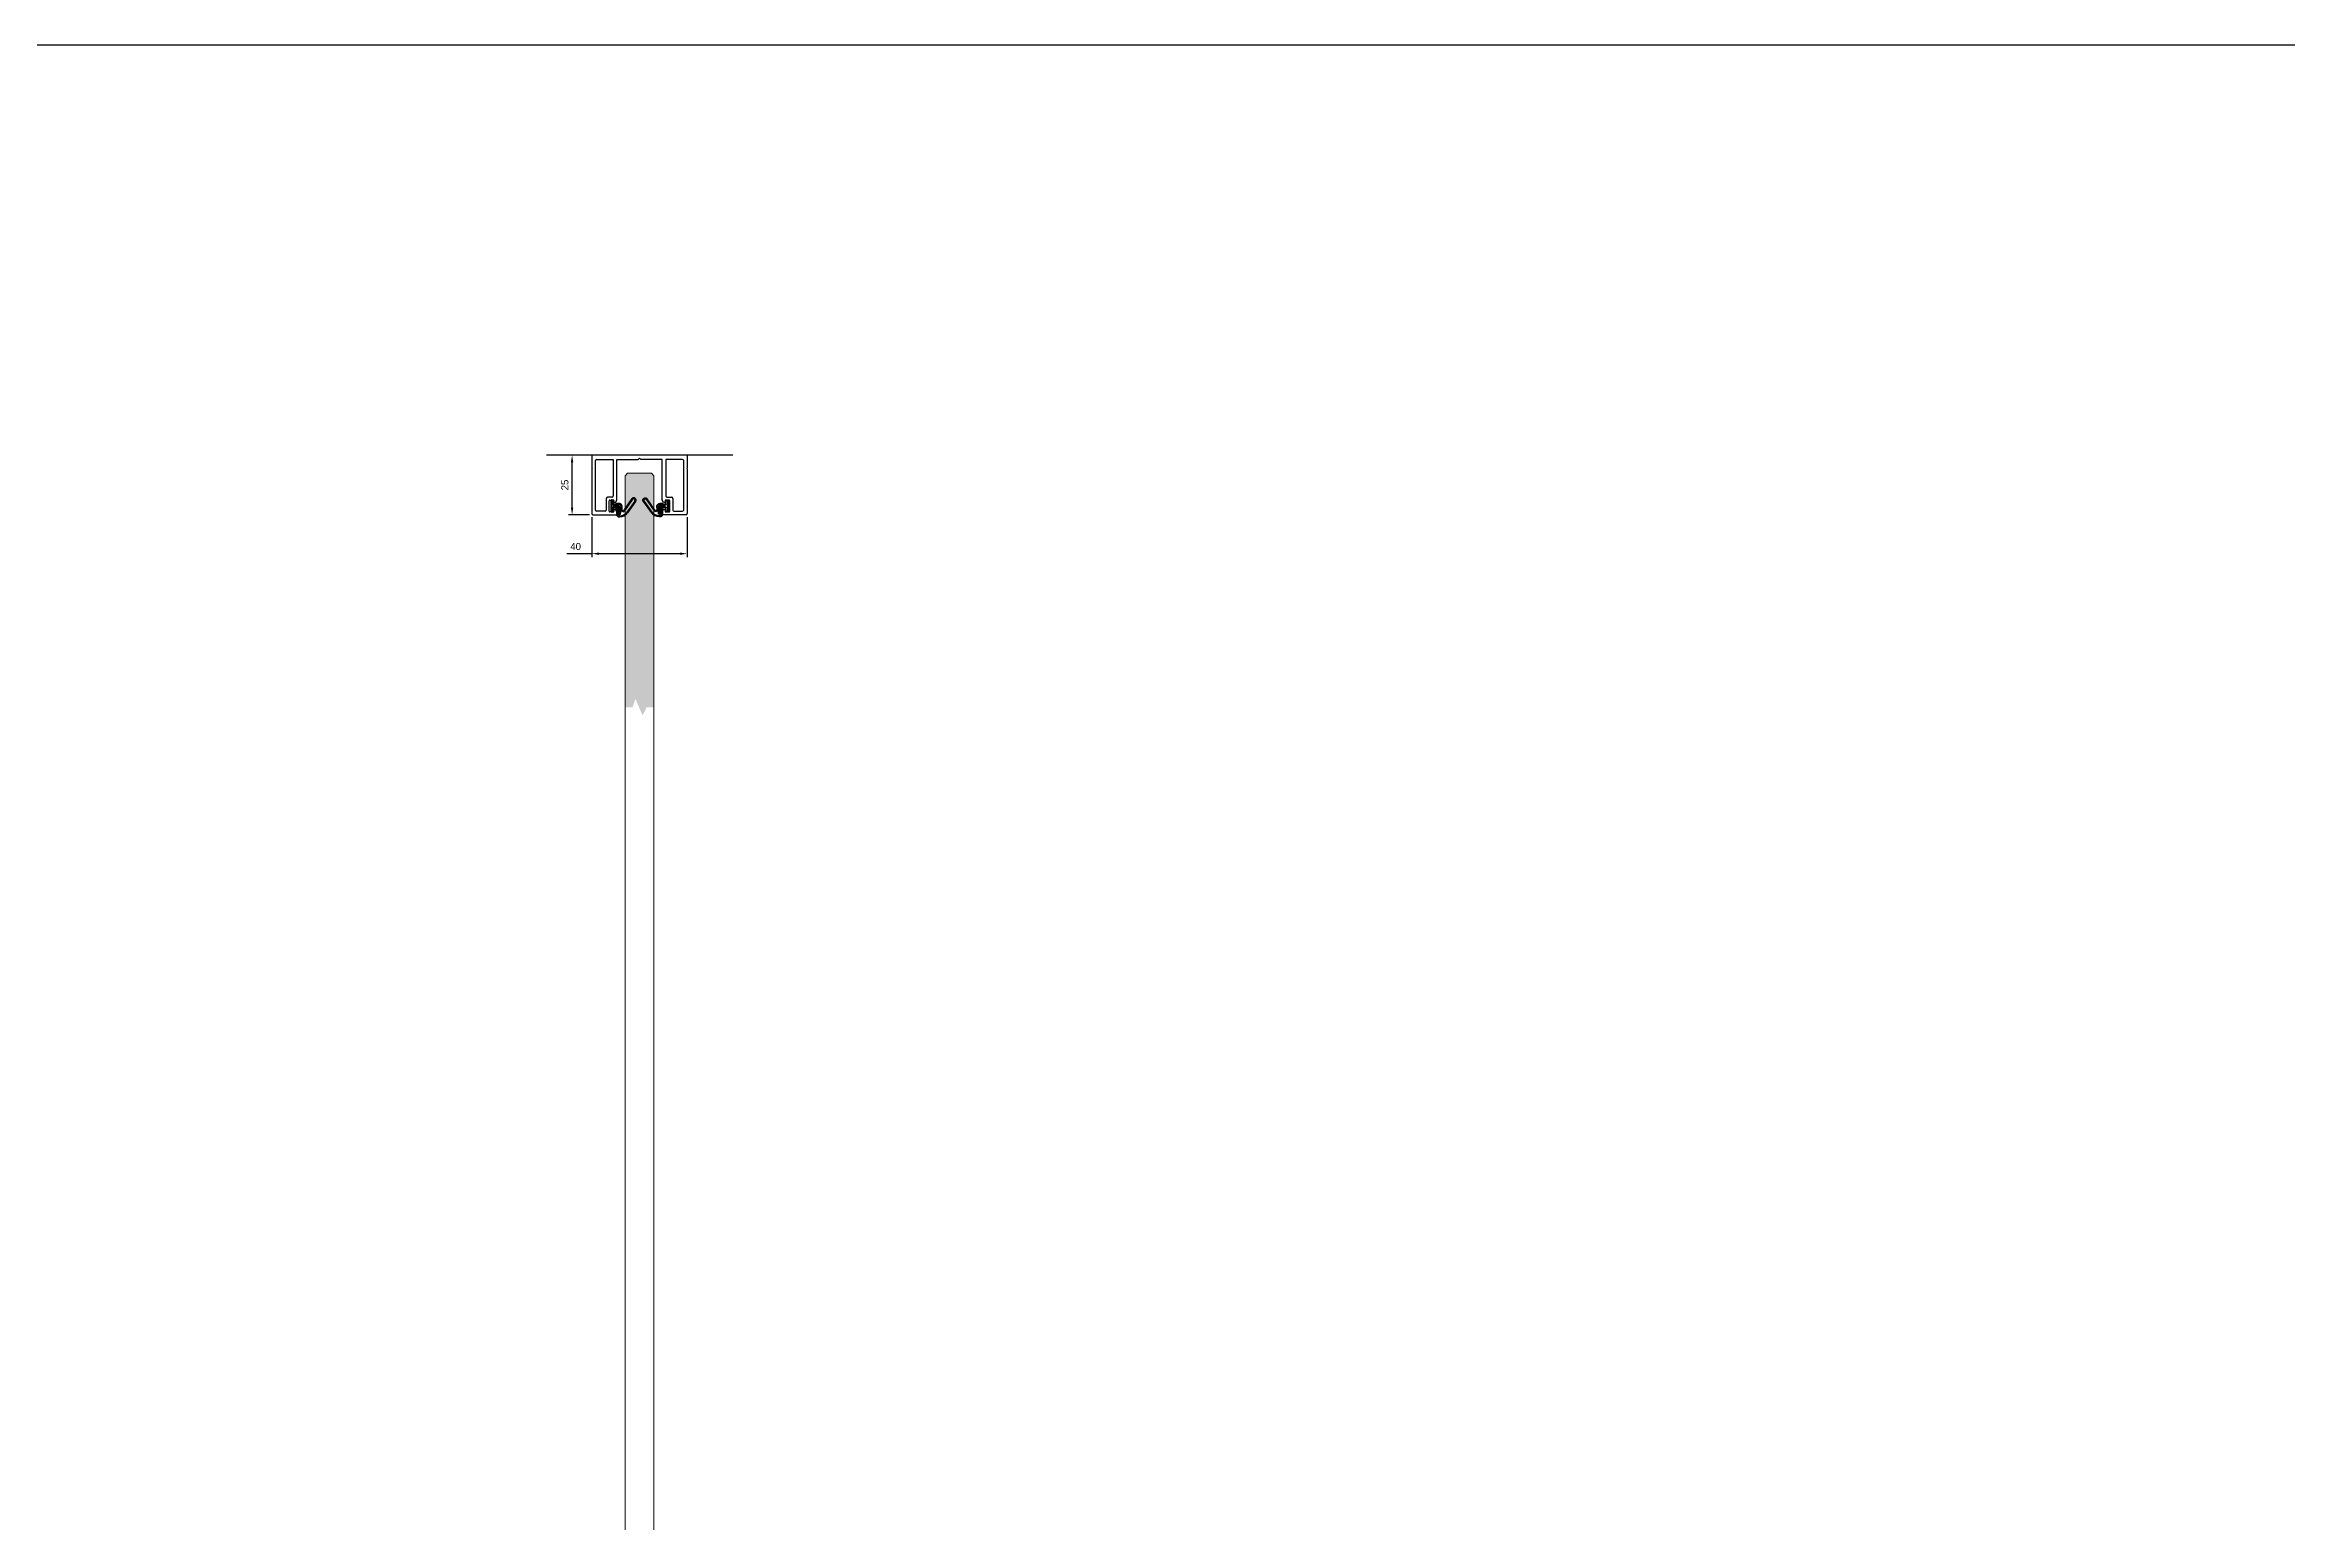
# Model space of a CAD drawing. Header units: millimetres. Extents: x 16953 to 20256, y 1517 to 8212.
# Drawn here: x 18377 to 19317, y 7593 to 8212 of the extents above; entities that cross this region are included whole.
import ezdxf

# ---------------------------------------------------------------- set-up
doc = ezdxf.new("R2010")
doc.units = ezdxf.units.MM
for name, color, linetype in [('48800_-_L2315', 7, 'Continuous'), ('48800_-_L3000', 7, 'Continuous'), ('Blocchi', 7, 'Continuous'), ('PARTENZA_VERTICA', 7, 'Continuous'), ('QUOTE', 254, 'Continuous')]:
    doc.layers.add(name, color=color, linetype=linetype)
doc.layers.add('GLASS & JOINTS', color=250, linetype='Continuous', lineweight=13)
doc.layers.add('GLASS HATCH', color=7, linetype='Continuous', true_color=0xb8ffed, transparency=0.5)
doc.dimstyles.new('ISO-25$0', dxfattribs={"dimtxt": 3, "dimasz": 3, "dimexe": 1.5, "dimexo": 1.5, "dimgap": 1.5, "dimtad": 1, "dimtxsty": 'Standard', "dimcen": 2.5, "dimadec": 0, "dimazin": 0, "dimtfac": 1, "dimtmove": 0, "dimatfit": 3, "dimfxl": 1, "dimarcsym": 0})

# ---------------------------------------------------------------- blocks, each defined once
blk = doc.blocks.new('48800')
at = {"layer": '48800_-_L3000', "linetype": 'Continuous', "lineweight": 5}
h = blk.add_hatch(dxfattribs=at)
h.set_pattern_fill('LINE', color=3, scale=2, angle=45, style=0)
h.set_pattern_definition([(45, (-6239.775, -3270.2284), (-4.490128, 4.490128), [])])
edge = h.paths.add_edge_path()
edge.add_arc((9.4, 2.41), 0.897, 334.12953, 494.36432)
edge.add_line((8.77, 3.05), (5.44, -1.86))
edge.add_arc((4.92, -1.52), 0.632, 270, 326.69915, ccw=False)
edge.add_arc((5, -1.51), 0.64, 180.31288, 262.86787, ccw=False)
edge.add_line((4.36, -1.52), (4.39, -0.03))
edge.add_arc((3.39, -0.03), 1, 0, 90)
edge.add_line((3.39, 0.97), (2.4, 0.97))
edge.add_arc((2.4, 0.71), 0.253, 90, 120)
edge.add_line((2.27, 0.93), (1.59, 0.54))
edge.add_arc((1.47, 0.76), 0.253, 270, 300, ccw=False)
edge.add_line((1.47, 0.51), (1.01, 0.51))
edge.add_line((1.01, 0.51), (1.01, 0.41))
edge.add_line((1.01, 0.41), (1.47, 0.41))
edge.add_arc((1.47, 0.76), 0.353, 270, 300)
edge.add_line((1.64, 0.45), (2.32, 0.85))
edge.add_arc((2.4, 0.71), 0.153, 90, 120, ccw=False)
edge.add_line((2.4, 0.87), (3.39, 0.87))
edge.add_arc((3.39, -0.03), 0.9, 0.06989, 90, ccw=False)
edge.add_line((4.29, -0.03), (4.26, -1.51))
edge.add_arc((5, -1.51), 0.74, 180.20051, 263.35004)
edge.add_arc((4.92, -1.52), 0.732, 269.51182, 326.6433)
edge.add_line((5.53, -1.92), (8.85, 2.99))
edge.add_arc((9.4, 2.41), 0.797, -25.27845, 133.65847, ccw=False)
edge.add_line((10.12, 2.07), (6.71, -2.69))
edge.add_arc((3.54, -0.42), 3.9, 270, 324.43426, ccw=False)
edge.add_line((3.54, -4.32), (3.25, -4.32))
edge.add_arc((3.27, -3.48), 0.839, 196.69401, 268.73177, ccw=False)
edge.add_line((2.47, -3.72), (2.5, -1.15))
edge.add_arc((2.15, -1.15), 0.353, 359.88621, 420)
edge.add_line((2.32, -0.85), (1.64, -0.45))
edge.add_arc((1.47, -0.76), 0.353, 60, 90)
edge.add_line((1.47, -0.41), (1.01, -0.41))
edge.add_line((1.01, -0.41), (1.01, -0.51))
edge.add_line((1.01, -0.51), (1.47, -0.51))
edge.add_arc((1.47, -0.76), 0.253, 60, 90, ccw=False)
edge.add_line((1.59, -0.54), (2.27, -0.93))
edge.add_arc((2.15, -1.15), 0.253, 0, 60, ccw=False)
edge.add_line((2.4, -1.15), (2.37, -3.74))
edge.add_arc((3.27, -3.48), 0.939, 195.73271, 268.8012)
edge.add_line((3.25, -4.42), (3.54, -4.42))
edge.add_arc((3.54, -0.42), 4, 270, 324.43426)
edge.add_line((6.8, -2.75), (10.2, 2.02))
at = {"layer": '48800_-_L2315', "color": 3, "linetype": 'Continuous', "lineweight": 50}
for p, q in [((2.37, 0.86), (2.37, 0.81)), ((2.37, 0.38), (2.37, 0.33)), ((3.25, 0.87), (3.25, 0.82)), ((2.37, -0.45), (2.37, -0.5)), ((2.37, -0.81), (2.37, -0.88)), ((3.25, -0.09), (3.25, -0.17)), ((3.25, -3.38), (3.25, -3.43)), ((3.25, -4.27), (3.25, -4.32))]:
    blk.add_line(p, q, dxfattribs=at)
at = {"layer": '48800_-_L3000', "color": 3, "linetype": 'Continuous', "lineweight": 50}
for p, q in [((0, 2.02), (0, -2.02)), ((0.76, 0.63), (0.76, 2.02)), ((1.47, 0.51), (1.01, 0.51)), ((1.01, 0.51), (1.01, 0.41)), ((1.01, 0.41), (1.47, 0.41)), ((1.96, 0.38), (1.01, 0.38)), ((2.27, 0.93), (1.59, 0.54)), ((1.64, 0.45), (2.32, 0.85)), ((2.35, 0.8), (1.7, 0.43)), ((1.7, 0.43), (1.96, 0.43)), ((3.39, 0.97), (2.4, 0.97)), ((2.4, 0.87), (3.39, 0.87)), ((3.39, 0.82), (2.4, 0.82)), ((8.77, 3.05), (5.44, -1.86)), ((5.53, -1.92), (8.85, 2.99)), ((8.88, 2.95), (5.57, -1.95)), ((6.67, -2.66), (10.07, 2.09)), ((10.12, 2.07), (6.71, -2.69)), ((6.8, -2.75), (10.2, 2.02)), ((0.76, -2.02), (0.76, -0.63)), ((1.01, -0.38), (2, -0.38)), ((1.47, -0.41), (1.01, -0.41)), ((1.01, -0.41), (1.01, -0.51)), ((1.01, -0.51), (1.47, -0.51)), ((1.59, -0.54), (2.27, -0.93)), ((2.32, -0.85), (1.64, -0.45)), ((2, -0.43), (1.7, -0.43)), ((1.7, -0.43), (2.35, -0.8)), ((2.4, -1.15), (2.37, -3.74)), ((2.47, -3.72), (2.5, -1.15)), ((2.55, -1.15), (2.52, -3.72)), ((2.95, -3.02), (2.95, -1.38)), ((3, -1.38), (3, -3.02)), ((3.25, -4.27), (3.54, -4.27)), ((3.54, -4.32), (3.25, -4.32)), ((3.25, -4.42), (3.54, -4.42)), ((3.76, -3.02), (3.76, -1.42)), ((3.81, -1.42), (3.81, -3.02)), ((4.21, -1.51), (4.24, -0.03)), ((4.29, -0.03), (4.26, -1.51)), ((4.36, -1.52), (4.39, -0.03))]:
    blk.add_line(p, q, dxfattribs=at)
for centre, radius, start, end in [((0.38, 2.02), 0.379, 0, 180), ((1.01, 0.63), 0.253, 180, 270), ((1.47, 0.76), 0.253, 270, 300), ((1.47, 0.76), 0.353, 270, 300), ((1.96, -1.42), 1.85, 0, 90), ((1.96, -1.42), 1.8, 0, 90), ((2.4, 0.71), 0.253, 90, 120), ((2.4, 0.71), 0.153, 90, 120), ((2.4, 0.71), 0.103, 90, 120), ((3.39, -0.03), 1, 0, 90), ((3.39, -0.03), 0.9, 0.06989, 90), ((3.39, -0.03), 0.85, 0.10937, 90), ((9.4, 2.41), 0.897, 334.12953, 134.36432), ((9.4, 2.41), 0.797, 334.72155, 133.65847), ((9.4, 2.41), 0.747, 335.06135, 133.25328), ((0.38, -2.02), 0.379, 180, 0), ((1.01, -0.63), 0.253, 90, 180), ((1.47, -0.76), 0.353, 60, 90), ((1.47, -0.76), 0.253, 60, 90), ((2, -1.38), 1, 0, 90), ((2, -1.38), 0.95, 0, 90), ((2.15, -1.15), 0.253, 0, 60), ((2.15, -1.15), 0.353, 359.88621, 60), ((2.15, -1.15), 0.403, 359.84598, 60), ((3.27, -3.48), 0.939, 195.73271, 268.8012), ((3.27, -3.48), 0.839, 196.69401, 268.73177), ((3.27, -3.48), 0.789, 197.24238, 268.6922), ((3.38, -3.02), 0.429, 180, 0), ((3.38, -3.02), 0.379, 180, 0), ((3.54, -0.42), 3.85, 270, 324.43426), ((3.54, -0.42), 3.9, 270, 324.43426), ((3.54, -0.42), 4, 270, 324.43426), ((5, -1.51), 0.79, 180.15251, 263.54516), ((5, -1.51), 0.74, 180.20051, 263.35004), ((5, -1.51), 0.64, 180.31288, 262.86787), ((4.92, -1.52), 0.732, 269.51182, 326.6433), ((4.92, -1.52), 0.782, 269.31452, 326.61948), ((4.92, -1.52), 0.632, 270, 326.69915)]:
    blk.add_arc(centre, radius, start, end, dxfattribs=at)
at = {"layer": 'PARTENZA_VERTICA', "color": 3, "linetype": 'Continuous', "lineweight": 50}
for p, q in [((2.2, 0.72), (2.2, 0.77)), ((2.2, 0.36), (2.2, 0.41)), ((2.2, -0.45), (2.2, -0.4)), ((2.2, -0.77), (2.2, -0.72))]:
    blk.add_line(p, q, dxfattribs=at)
blk = doc.blocks.new('binario superiore Slim')
for p, q in [((19.8, 0), (-19.8, 0)), ((-20, -0.2), (-20, -5.39)), ((-20, -5.39), (-19.79, -5.6)), ((-19.79, -5.6), (-20, -5.81)), ((-20, -5.81), (-20, -24.5)), ((-18.5, -23), (-18.5, -2.3)), ((-18, -1.8), (-11, -1.8)), ((-11, -1.8), (-11, -17.1)), ((-9.5, -18.76), (-9.5, -1.8)), ((-9.5, -1.8), (-0.5, -1.8)), ((-0.5, -1.8), (0, -1.3)), ((0.5, -1.8), (0, -1.3)), ((9.5, -1.8), (0.5, -1.8)), ((9.5, -18.76), (9.5, -1.8)), ((18, -1.8), (11, -1.8)), ((11, -1.8), (11, -17.1)), ((18.5, -23), (18.5, -2.3)), ((20, -5.39), (19.79, -5.6)), ((19.79, -5.6), (20, -5.81)), ((20, -0.2), (20, -5.39)), ((20, -5.81), (20, -24.5)), ((-13.9, -18.1), (-13.9, -23)), ((-11.5, -17.6), (-13.4, -17.6)), ((11.5, -17.6), (13.4, -17.6)), ((13.9, -18.1), (13.9, -23)), ((-19.5, -25), (-9.65, -25)), ((-14.4, -23.5), (-18, -23.5)), ((-12.7, -23.5), (-12.7, -19.1)), ((-12.4, -18.8), (-11, -18.8)), ((-11, -23.8), (-12.4, -23.8)), ((-10.7, -19.1), (-10.7, -19.65)), ((-10.7, -22.95), (-10.7, -23.5)), ((-10.5, -19.85), (-10.08, -19.85)), ((-10.08, -22.75), (-10.5, -22.75)), ((-10.08, -19.85), (-9.52, -18.83)), ((-9.5, -23.8), (-10.08, -22.75)), ((-9.5, -24.85), (-9.5, -23.8)), ((9.5, -23.8), (10.07, -22.75)), ((9.5, -24.85), (9.5, -23.8)), ((10.07, -19.85), (9.52, -18.83)), ((19.5, -25), (9.65, -25)), ((10.5, -19.85), (10.07, -19.85)), ((10.07, -22.75), (10.5, -22.75)), ((10.7, -19.1), (10.7, -19.65)), ((10.7, -22.95), (10.7, -23.5)), ((12.4, -18.8), (11, -18.8)), ((11, -23.8), (12.4, -23.8)), ((12.7, -23.5), (12.7, -19.1)), ((14.4, -23.5), (18, -23.5))]:
    blk.add_line(p, q)
for centre, radius, start, end in [((-19.8, -0.2), 0.2, 90, 180), ((-18, -2.3), 0.5, 90, 180), ((18, -2.3), 0.5, 0, 90), ((19.8, -0.2), 0.2, 0, 90), ((-13.4, -18.1), 0.5, 90, 180), ((-11.5, -17.1), 0.5, 270, 0), ((-9.65, -18.76), 0.15, 331.29405, 360), ((9.65, -18.76), 0.15, 180, 208.70595), ((11.5, -17.1), 0.5, 180, 270), ((13.4, -18.1), 0.5, 0, 90), ((-19.5, -24.5), 0.5, 180, 270), ((-18, -23), 0.5, 180, 270), ((-14.4, -23), 0.5, 270, 0), ((-12.4, -19.1), 0.3, 90, 180), ((-12.4, -23.5), 0.3, 180, 270), ((-11, -19.1), 0.3, 0, 90), ((-11, -23.5), 0.3, 270, 360), ((-10.5, -19.65), 0.2, 180, 270), ((-10.5, -22.95), 0.2, 90, 180), ((-9.65, -24.85), 0.15, 270, 0), ((9.65, -24.85), 0.15, 180, 270), ((10.5, -19.65), 0.2, 270, 0), ((10.5, -22.95), 0.2, 0, 90), ((11, -19.1), 0.3, 90, 180), ((11, -23.5), 0.3, 180, 270), ((12.4, -19.1), 0.3, 0, 90), ((12.4, -23.5), 0.3, 270, 0), ((14.4, -23), 0.5, 180, 270), ((18, -23), 0.5, 270, 0), ((19.5, -24.5), 0.5, 270, 0)]:
    blk.add_arc(centre, radius, start, end)
blk = doc.blocks.new('*D159')
at = {"layer": 'Defpoints', "color": 0, "transparency": 16777216}
for p in [(18598.24, 8039.67), (18606.99, 8039.67), (18606.99, 8014.67)]:
    blk.add_point(p, dxfattribs=at)
at = {"layer": 'QUOTE', "color": 0, "lineweight": -2, "transparency": 16777216}
for p, q in [((18605.49, 8039.67), (18596.74, 8039.67)), ((18598.24, 8017.67), (18598.24, 8036.67)), ((18605.49, 8014.67), (18596.74, 8014.67))]:
    blk.add_line(p, q, dxfattribs=at)
at = {"layer": 'QUOTE', "color": 0, "transparency": 16777216}
for points in [[(18597.74, 8036.67), (18598.74, 8036.67), (18598.24, 8039.67)], [(18597.74, 8017.67), (18598.74, 8017.67), (18598.24, 8014.67)]]:
    blk.add_solid(points, dxfattribs=at)
at = {"layer": 'QUOTE', "color": 0, "transparency": 16777216, "insert": (18595.24, 8027.17), "char_height": 3, "attachment_point": 5, "rotation": 90}
blk.add_mtext('25', dxfattribs=at)
blk = doc.blocks.new('*D160')
at = {"layer": 'Defpoints', "color": 0, "transparency": 16777216}
for p in [(18606.49, 8015.17), (18646.49, 8015.17), (18646.49, 7998.39)]:
    blk.add_point(p, dxfattribs=at)
at = {"layer": 'QUOTE', "color": 0, "lineweight": -2, "transparency": 16777216}
for p, q in [((18606.49, 8013.67), (18606.49, 7996.89)), ((18646.49, 8013.67), (18646.49, 7996.89)), ((18606.49, 7998.39), (18595.99, 7998.39)), ((18643.49, 7998.39), (18609.49, 7998.39))]:
    blk.add_line(p, q, dxfattribs=at)
at = {"layer": 'QUOTE', "color": 0, "transparency": 16777216}
for points in [[(18609.49, 7998.89), (18609.49, 7997.89), (18606.49, 7998.39)], [(18643.49, 7998.89), (18643.49, 7997.89), (18646.49, 7998.39)]]:
    blk.add_solid(points, dxfattribs=at)
at = {"layer": 'QUOTE', "color": 0, "transparency": 16777216, "insert": (18599.74, 8001.39), "char_height": 3, "attachment_point": 5}
blk.add_mtext('40', dxfattribs=at)

msp = doc.modelspace()

# ---------------------------------------------------------------- hatches: boundary and pattern name
at = {"layer": 'GLASS HATCH'}
h = msp.add_hatch(color=256, dxfattribs=at)
h.dxf.hatch_style = 1
h.paths.add_polyline_path([(18631.53, 8032.075), (18632.53, 8031.075), (18632.53, 7934.069), (18629.548, 7934.069), (18627.798, 7930.635), (18624.798, 7937.504), (18623.548, 7934.069), (18620.53, 7934.069), (18620.53, 8031.075), (18621.53, 8032.075)])

# ---------------------------------------------------------------- linework, layer by layer
msp.add_line((18665.52, 8039.675), (18587.467, 8039.675))
msp.add_lwpolyline([(16952.91, 8211.568), (20255.988, 8211.568), (20255.988, 5735.964), (16952.91, 5735.964)], close=True)
at = {"layer": 'GLASS & JOINTS'}
msp.add_lwpolyline([(18620.53, 7214.481), (18620.53, 8031.075), (18621.53, 8032.075), (18631.53, 8032.075), (18632.53, 8031.075), (18632.53, 7214.481)], dxfattribs=at)

# ---------------------------------------------------------------- block references
msp.add_blockref('48800', (18614.65, 8018.375))
at = {"xscale": -1}
msp.add_blockref('48800', (18638.337, 8018.375), dxfattribs=at)
at = {"layer": 'Blocchi'}
msp.add_blockref('binario superiore Slim', (18626.494, 8039.675), dxfattribs=at)

# ---------------------------------------------------------------- dimensions: what is measured, and where the dimension line sits
at = {"layer": 'QUOTE'}
dim = msp.add_linear_dim(base=(18598.244, 8039.675), p1=(18606.994, 8014.675), p2=(18606.994, 8039.675), angle=90, dimstyle='ISO-25$0', dxfattribs=at)
dim.commit()
dim.dimension.update_dxf_attribs({"geometry": '*D159', "text_midpoint": (18595.244, 8027.175)})
dim = msp.add_linear_dim(base=(18646.494, 7998.394), p1=(18606.494, 8015.175), p2=(18646.494, 8015.175), dimstyle='ISO-25$0', dxfattribs=at)
dim.commit()
dim.dimension.update_dxf_attribs({"geometry": '*D160', "text_midpoint": (18599.744, 7998.394), "dimtype": 160})

doc.saveas('drawing.dxf')
